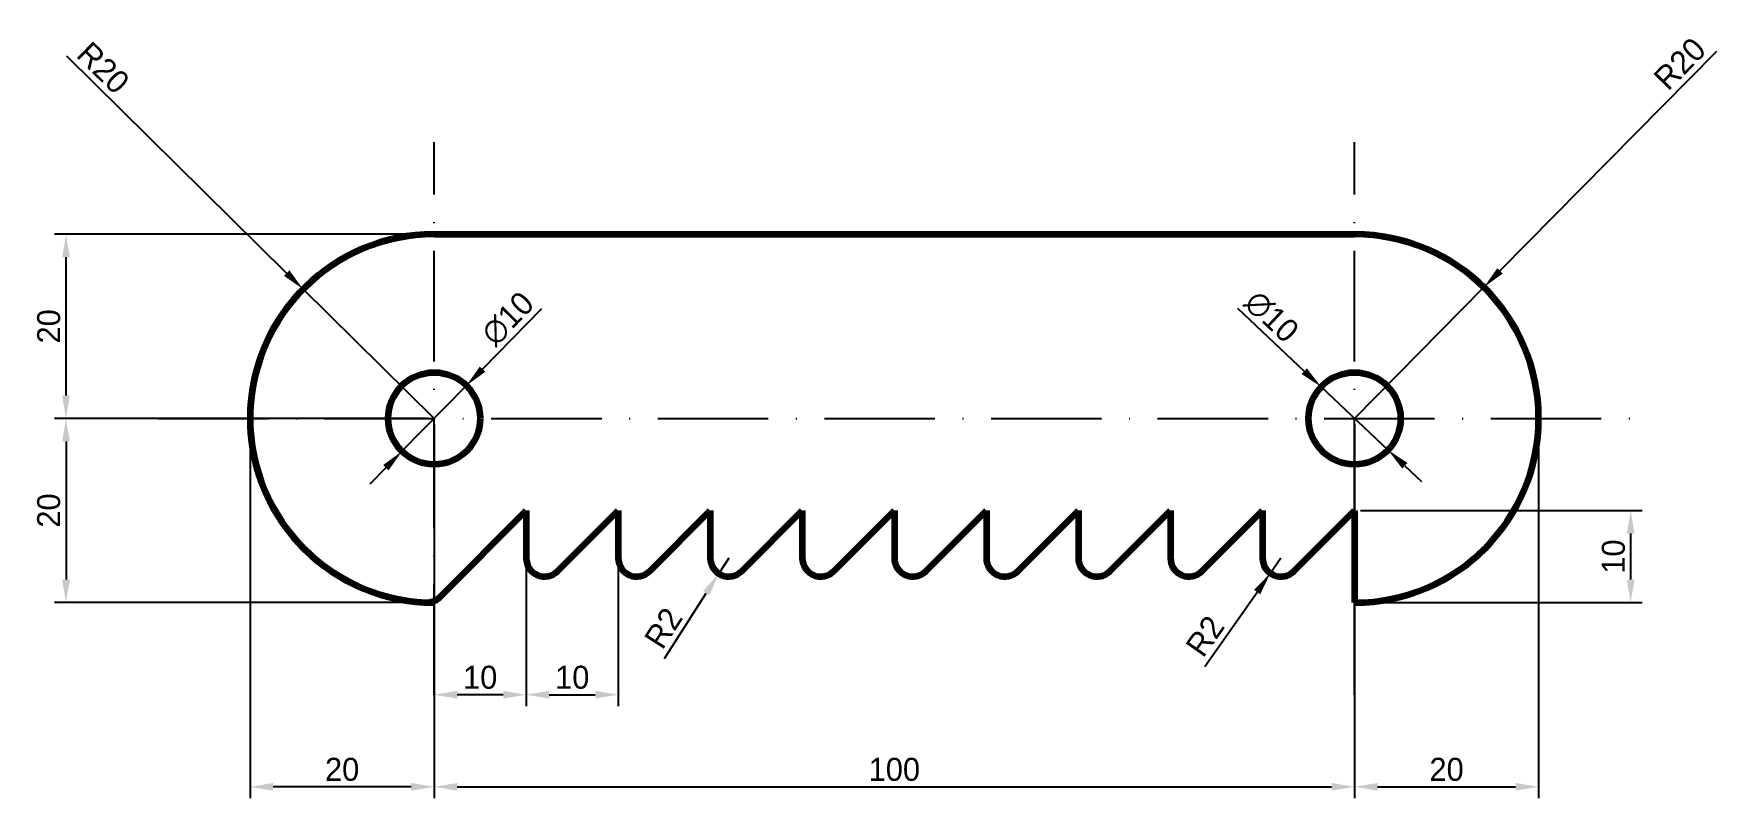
# Model space of a CAD drawing. Header units: millimetres. Extents: x 6 to 189, y 109 to 192.
import ezdxf

# ---------------------------------------------------------------- set-up
doc = ezdxf.new("R2010")
doc.units = ezdxf.units.MM
doc.linetypes.add('ACAD_ISO10W100', pattern=[18, 12, -3, 0, -3])
doc.linetypes.add('ČERCHOVANÁ2', pattern=[12.7, 6.35, -3.175, 0, -3.175])
doc.layers.add('1-Osy', color=10, linetype='ČERCHOVANÁ2')
doc.layers.add('2-Obrysy', color=170, linetype='Continuous', lineweight=100)
doc.dimstyles.new('ISO-25', dxfattribs={"dimtxt": 2.5, "dimasz": 2.5, "dimexe": 1.25, "dimexo": 0.625, "dimtad": 1, "dimtxsty": 'Standard', "dimcen": 2.5, "dimadec": 0, "dimazin": 0, "dimtfac": 1, "dimtmove": 0, "dimatfit": 3, "dimfxl": 1, "dimarcsym": 0})

# ---------------------------------------------------------------- blocks, each defined once
blk = doc.blocks.new('*D2')
at = {"layer": '2-Obrysy', "color": 0, "lineweight": -2, "transparency": 16777216}
for p, q in [((30, 149.38), (30, 108.75)), ((50, 149.38), (50, 108.75)), ((47.5, 110), (32.5, 110))]:
    blk.add_line(p, q, dxfattribs=at)
at = {"layer": '2-Obrysy', "color": 0, "transparency": 16777216}
for points in [[(32.5, 110.42), (32.5, 109.58), (30, 110)], [(47.5, 110.42), (47.5, 109.58), (50, 110)]]:
    blk.add_solid(points, dxfattribs=at)
at = {"layer": 'Defpoints', "color": 0, "transparency": 16777216}
for p in [(30, 150), (50, 150), (30, 110)]:
    blk.add_point(p, dxfattribs=at)
at = {"layer": '2-Obrysy', "color": 0, "transparency": 16777216, "insert": (40, 111.88), "char_height": 2.5, "attachment_point": 5}
blk.add_mtext('20', dxfattribs=at)
blk = doc.blocks.new('*D3')
at = {"layer": '2-Obrysy', "color": 0, "lineweight": -2, "transparency": 16777216}
for p, q in [((50, 139.38), (50, 118.75)), ((60, 139.38), (60, 118.75)), ((57.5, 120), (52.5, 120))]:
    blk.add_line(p, q, dxfattribs=at)
at = {"layer": '2-Obrysy', "color": 0, "transparency": 16777216}
for points in [[(52.5, 120.42), (52.5, 119.58), (50, 120)], [(57.5, 120.42), (57.5, 119.58), (60, 120)]]:
    blk.add_solid(points, dxfattribs=at)
at = {"layer": 'Defpoints', "color": 0, "transparency": 16777216}
for p in [(50, 140), (60, 140), (50, 120)]:
    blk.add_point(p, dxfattribs=at)
at = {"layer": '2-Obrysy', "color": 0, "transparency": 16777216, "insert": (55, 121.88), "char_height": 2.5, "attachment_point": 5}
blk.add_mtext('10', dxfattribs=at)
blk = doc.blocks.new('*D4')
at = {"layer": '2-Obrysy', "color": 0, "lineweight": -2, "transparency": 16777216}
for p, q in [((60, 139.38), (60, 118.75)), ((70, 139.38), (70, 118.75)), ((62.5, 120), (67.5, 120))]:
    blk.add_line(p, q, dxfattribs=at)
at = {"layer": '2-Obrysy', "color": 0, "transparency": 16777216}
for points in [[(62.5, 120.42), (62.5, 119.58), (60, 120)], [(67.5, 120.42), (67.5, 119.58), (70, 120)]]:
    blk.add_solid(points, dxfattribs=at)
at = {"layer": 'Defpoints', "color": 0, "transparency": 16777216}
for p in [(60, 140), (70, 140), (70, 120)]:
    blk.add_point(p, dxfattribs=at)
at = {"layer": '2-Obrysy', "color": 0, "transparency": 16777216, "insert": (65, 121.88), "char_height": 2.5, "attachment_point": 5}
blk.add_mtext('10', dxfattribs=at)
blk = doc.blocks.new('*D7')
at = {"layer": '2-Obrysy', "color": 0, "lineweight": -2, "transparency": 16777216}
for p, q in [((150.63, 140), (181.25, 140)), ((180, 132.5), (180, 137.5)), ((150.63, 130), (181.25, 130))]:
    blk.add_line(p, q, dxfattribs=at)
at = {"layer": '2-Obrysy', "color": 0, "transparency": 16777216}
for points in [[(179.58, 137.5), (180.42, 137.5), (180, 140)], [(179.58, 132.5), (180.42, 132.5), (180, 130)]]:
    blk.add_solid(points, dxfattribs=at)
at = {"layer": 'Defpoints', "color": 0, "transparency": 16777216}
for p in [(150, 140), (180, 140), (150, 130)]:
    blk.add_point(p, dxfattribs=at)
at = {"layer": '2-Obrysy', "color": 0, "transparency": 16777216, "insert": (178.13, 135), "char_height": 2.5, "attachment_point": 5, "rotation": 90}
blk.add_mtext('10', dxfattribs=at)
blk = doc.blocks.new('*D8')
at = {"layer": '2-Obrysy', "color": 0, "lineweight": -2, "transparency": 16777216}
for p, q in [((49.38, 150), (8.75, 150)), ((10, 147.5), (10, 132.5)), ((49.38, 130), (8.75, 130))]:
    blk.add_line(p, q, dxfattribs=at)
at = {"layer": '2-Obrysy', "color": 0, "transparency": 16777216}
for points in [[(9.58, 147.5), (10.42, 147.5), (10, 150)], [(9.58, 132.5), (10.42, 132.5), (10, 130)]]:
    blk.add_solid(points, dxfattribs=at)
at = {"layer": 'Defpoints', "color": 0, "transparency": 16777216}
for p in [(50, 150), (10, 130), (50, 130)]:
    blk.add_point(p, dxfattribs=at)
at = {"layer": '2-Obrysy', "color": 0, "transparency": 16777216, "insert": (8.13, 140), "char_height": 2.5, "attachment_point": 5, "rotation": 90}
blk.add_mtext('20', dxfattribs=at)
blk = doc.blocks.new('*D9')
at = {"layer": '2-Obrysy', "color": 0, "lineweight": -2, "transparency": 16777216}
for p, q in [((49.38, 170), (8.75, 170)), ((10, 152.5), (10, 167.5)), ((49.38, 150), (8.75, 150))]:
    blk.add_line(p, q, dxfattribs=at)
at = {"layer": '2-Obrysy', "color": 0, "transparency": 16777216}
for points in [[(9.58, 167.5), (10.42, 167.5), (10, 170)], [(9.58, 152.5), (10.42, 152.5), (10, 150)]]:
    blk.add_solid(points, dxfattribs=at)
at = {"layer": 'Defpoints', "color": 0, "transparency": 16777216}
for p in [(10, 170), (50, 170), (50, 150)]:
    blk.add_point(p, dxfattribs=at)
at = {"layer": '2-Obrysy', "color": 0, "transparency": 16777216, "insert": (8.13, 160), "char_height": 2.5, "attachment_point": 5, "rotation": 90}
blk.add_mtext('20', dxfattribs=at)
blk = doc.blocks.new('*D13')
at = {"layer": '2-Obrysy', "color": 0, "lineweight": -2, "transparency": 16777216}
for p, q in [((189.31, 189.86), (165.8, 166.02)), ((150, 150), (164.04, 164.24))]:
    blk.add_line(p, q, dxfattribs=at)
at = {"layer": '2-Obrysy', "color": 0, "transparency": 16777216}
blk.add_solid([(165.5, 166.31), (166.09, 165.73), (164.04, 164.24)], dxfattribs=at)
at = {"layer": 'Defpoints', "color": 0, "transparency": 16777216}
for p in [(164.04, 164.24), (150, 150)]:
    blk.add_point(p, dxfattribs=at)
at = {"layer": '2-Obrysy', "color": 0, "transparency": 16777216, "insert": (185.34, 188.51), "char_height": 2.5, "attachment_point": 5, "rotation": 45.4033}
blk.add_mtext('R20', dxfattribs=at)
blk = doc.blocks.new('*D15')
at = {"layer": '2-Obrysy', "color": 0, "lineweight": -2, "transparency": 16777216}
for p, q in [((10.05, 189.36), (33.97, 165.79)), ((50, 150), (35.75, 164.04))]:
    blk.add_line(p, q, dxfattribs=at)
at = {"layer": '2-Obrysy', "color": 0, "transparency": 16777216}
blk.add_solid([(34.27, 166.09), (33.68, 165.49), (35.75, 164.04)], dxfattribs=at)
at = {"layer": 'Defpoints', "color": 0, "transparency": 16777216}
for p in [(35.75, 164.04), (50, 150)]:
    blk.add_point(p, dxfattribs=at)
at = {"layer": '2-Obrysy', "color": 0, "transparency": 16777216, "insert": (14.04, 188.07), "char_height": 2.5, "attachment_point": 5, "rotation": 315.424}
blk.add_mtext('R20', dxfattribs=at)
blk = doc.blocks.new('*D16')
at = {"layer": '2-Obrysy', "color": 0, "lineweight": -2, "transparency": 16777216}
for p, q in [((137.27, 161.97), (144.54, 155.14)), ((153.64, 146.57), (146.36, 153.43)), ((155.46, 144.86), (157.29, 143.15))]:
    blk.add_line(p, q, dxfattribs=at)
at = {"layer": '2-Obrysy', "color": 0, "transparency": 16777216}
for points in [[(144.82, 155.44), (144.25, 154.83), (146.36, 153.43)], [(155.75, 145.17), (155.18, 144.56), (153.64, 146.57)]]:
    blk.add_solid(points, dxfattribs=at)
at = {"layer": 'Defpoints', "color": 0, "transparency": 16777216}
for p in [(146.36, 153.43), (153.64, 146.57)]:
    blk.add_point(p, dxfattribs=at)
at = {"layer": '2-Obrysy', "color": 0, "transparency": 16777216, "insert": (140.98, 161.05), "char_height": 2.5, "attachment_point": 5, "rotation": 316.7636}
blk.add_mtext('∅10', dxfattribs=at)
blk = doc.blocks.new('*D17')
at = {"layer": '2-Obrysy', "color": 0, "lineweight": -2, "transparency": 16777216}
for p, q in [((61.67, 161.9), (55.25, 155.35)), ((46.5, 146.43), (53.5, 153.57)), ((44.75, 144.65), (43, 142.86))]:
    blk.add_line(p, q, dxfattribs=at)
at = {"layer": '2-Obrysy', "color": 0, "transparency": 16777216}
for points in [[(54.96, 155.64), (55.55, 155.06), (53.5, 153.57)], [(44.45, 144.94), (45.04, 144.36), (46.5, 146.43)]]:
    blk.add_solid(points, dxfattribs=at)
at = {"layer": 'Defpoints', "color": 0, "transparency": 16777216}
for p in [(53.5, 153.57), (46.5, 146.43)]:
    blk.add_point(p, dxfattribs=at)
at = {"layer": '2-Obrysy', "color": 0, "transparency": 16777216, "insert": (58, 160.83), "char_height": 2.5, "attachment_point": 5, "rotation": 45.5373}
blk.add_mtext('∅10', dxfattribs=at)
blk = doc.blocks.new('*D18')
at = {"layer": '2-Obrysy', "color": 0, "lineweight": -2, "transparency": 16777216}
for p, q in [((82, 134.83), (80.92, 133.15)), ((75.02, 123.94), (79.57, 131.04))]:
    blk.add_line(p, q, dxfattribs=at)
at = {"layer": '2-Obrysy', "color": 0, "transparency": 16777216}
blk.add_solid([(79.22, 131.27), (79.92, 130.82), (80.92, 133.15)], dxfattribs=at)
at = {"layer": 'Defpoints', "color": 0, "transparency": 16777216}
for p in [(82, 134.83), (80.92, 133.15)]:
    blk.add_point(p, dxfattribs=at)
at = {"layer": '2-Obrysy', "color": 0, "transparency": 16777216, "insert": (74.9, 127.24), "char_height": 2.5, "attachment_point": 5, "rotation": 57.3121}
blk.add_mtext('R2', dxfattribs=at)
blk = doc.blocks.new('*D19')
at = {"layer": '2-Obrysy', "color": 0, "lineweight": -2, "transparency": 16777216}
for p, q in [((142, 134.83), (140.85, 133.19)), ((133.73, 123.07), (139.41, 131.15))]:
    blk.add_line(p, q, dxfattribs=at)
at = {"layer": '2-Obrysy', "color": 0, "transparency": 16777216}
blk.add_solid([(139.07, 131.39), (139.75, 130.91), (140.85, 133.19)], dxfattribs=at)
at = {"layer": 'Defpoints', "color": 0, "transparency": 16777216}
for p in [(142, 134.83), (140.85, 133.19)]:
    blk.add_point(p, dxfattribs=at)
at = {"layer": '2-Obrysy', "color": 0, "transparency": 16777216, "insert": (133.75, 126.37), "char_height": 2.5, "attachment_point": 5, "rotation": 54.8721}
blk.add_mtext('R2', dxfattribs=at)
blk = doc.blocks.new('*D20')
at = {"layer": '2-Obrysy', "color": 0, "lineweight": -2, "transparency": 16777216}
for p, q in [((50, 149.37), (50, 108.75)), ((150, 149.37), (150, 108.75)), ((52.5, 110), (147.5, 110))]:
    blk.add_line(p, q, dxfattribs=at)
at = {"layer": '2-Obrysy', "color": 0, "transparency": 16777216}
for points in [[(52.5, 110.42), (52.5, 109.58), (50, 110)], [(147.5, 110.42), (147.5, 109.58), (150, 110)]]:
    blk.add_solid(points, dxfattribs=at)
at = {"layer": 'Defpoints', "color": 0, "transparency": 16777216}
for p in [(50, 150), (150, 150), (150, 110)]:
    blk.add_point(p, dxfattribs=at)
at = {"layer": '2-Obrysy', "color": 0, "transparency": 16777216, "insert": (100, 111.88), "char_height": 2.5, "attachment_point": 5}
blk.add_mtext('100', dxfattribs=at)
blk = doc.blocks.new('*D21')
at = {"layer": '2-Obrysy', "color": 0, "lineweight": -2, "transparency": 16777216}
for p, q in [((150, 149.37), (150, 108.75)), ((170, 149.37), (170, 108.75)), ((152.5, 110), (167.5, 110))]:
    blk.add_line(p, q, dxfattribs=at)
at = {"layer": '2-Obrysy', "color": 0, "transparency": 16777216}
for points in [[(152.5, 110.42), (152.5, 109.58), (150, 110)], [(167.5, 110.42), (167.5, 109.58), (170, 110)]]:
    blk.add_solid(points, dxfattribs=at)
at = {"layer": 'Defpoints', "color": 0, "transparency": 16777216}
for p in [(150, 150), (170, 150), (170, 110)]:
    blk.add_point(p, dxfattribs=at)
at = {"layer": '2-Obrysy', "color": 0, "transparency": 16777216, "insert": (160, 111.88), "char_height": 2.5, "attachment_point": 5}
blk.add_mtext('20', dxfattribs=at)

msp = doc.modelspace()

# ---------------------------------------------------------------- linework, layer by layer
at = {"layer": '1-Osy', "linetype": 'ACAD_ISO10W100'}
for p, q in [((50, 120), (50, 180)), ((150, 120), (150, 180)), ((20, 150), (180, 150))]:
    msp.add_line(p, q, dxfattribs=at)
at = {"layer": '2-Obrysy', "lineweight": 100}
for p, q in [((50, 170), (150, 170)), ((50.604, 130.604), (60, 140)), ((60, 140), (60, 134.828)), ((63.414, 133.414), (70, 140)), ((70, 140), (70, 134.828)), ((73.414, 133.414), (80, 140)), ((80, 140), (80, 134.828)), ((83.414, 133.414), (90, 140)), ((90, 140), (90, 134.828)), ((93.414, 133.414), (100, 140)), ((100, 140), (100, 134.828)), ((103.414, 133.414), (110, 140)), ((110, 140), (110, 134.828)), ((113.414, 133.414), (120, 140)), ((120, 140), (120, 134.828)), ((123.414, 133.414), (130, 140)), ((130, 140), (130, 134.828)), ((133.414, 133.414), (140, 140)), ((140, 140), (140, 134.828)), ((143.414, 133.414), (150, 140)), ((150, 140), (150, 130))]:
    msp.add_line(p, q, dxfattribs=at)
at = {"layer": '2-Obrysy'}
for centre in [(50, 150), (150, 150)]:
    msp.add_circle(centre, 5, dxfattribs=at)
at = {"layer": '2-Obrysy', "lineweight": 100}
msp.add_circle((50, 150), 5, dxfattribs=at)
at = {"layer": '2-Obrysy'}
for centre, radius, start, end in [((50, 150), 20, 90, 267.42023), ((150, 150), 20, 270, 90), ((49.19, 132.018), 2, 267.42023, 315)]:
    msp.add_arc(centre, radius, start, end, dxfattribs=at)
at = {"layer": '2-Obrysy', "lineweight": 100}
for centre, radius, start, end in [((50, 150), 20, 90, 270), ((150, 150), 20, 270, 90), ((62, 134.828), 2, 180, 315), ((72, 134.828), 2, 180, 315), ((82, 134.828), 2, 180, 315), ((92, 134.828), 2, 180, 315), ((102, 134.828), 2, 180, 315), ((112, 134.828), 2, 180, 315), ((122, 134.828), 2, 180, 315), ((132, 134.828), 2, 180, 315), ((142, 134.828), 2, 180, 315)]:
    msp.add_arc(centre, radius, start, end, dxfattribs=at)

# ---------------------------------------------------------------- dimensions: what is measured, and where the dimension line sits
at = {"layer": '2-Obrysy'}
for center, mpoint, picture, middle in [((50, 150), (35.754, 164.037), '*D15', (12.719, 186.733)), ((150, 150), (164.042, 164.241), '*D13', (186.674, 187.194)), ((82, 134.828), (80.92, 133.145), '*D18', (76.479, 126.224)), ((142, 134.828), (140.849, 133.193), '*D19', (135.288, 125.288))]:
    dim = msp.add_radius_dim(center=center, mpoint=mpoint, dimstyle='ISO-25', dxfattribs=at)
    dim.commit()
    dim.dimension.update_dxf_attribs({"geometry": picture, "text_midpoint": middle, "dimtype": 164})
for base, p1, p2, picture, middle in [((10, 170), (50, 150), (50, 170), '*D9', (8.125, 160)), ((10, 130), (50, 150), (50, 130), '*D8', (8.125, 140)), ((180, 140), (150, 130), (150, 140), '*D7', (178.125, 135))]:
    dim = msp.add_linear_dim(base=base, p1=p1, p2=p2, angle=90, dimstyle='ISO-25', dxfattribs=at)
    dim.commit()
    dim.dimension.update_dxf_attribs({"geometry": picture, "text_midpoint": middle})
dim = msp.add_diameter_dim_2p(p1=(46.498, 146.431), p2=(53.502, 153.569), dimstyle='ISO-25', dxfattribs=at)
dim.commit()
dim.dimension.update_dxf_attribs({"geometry": '*D17', "text_midpoint": (58.001, 160.829)})
dim = msp.add_diameter_dim_2p(p1=(153.643, 146.575), p2=(146.357, 153.425), dimstyle='ISO-25', dxfattribs=at)
dim.commit()
dim.dimension.update_dxf_attribs({"geometry": '*D16', "text_midpoint": (139.697, 159.688), "dimtype": 163})
for base, p1, p2, picture, middle in [((30, 110), (50, 150), (30, 150), '*D2', (40, 111.875)), ((150, 110), (50, 150), (150, 150), '*D20', (100, 111.875)), ((170, 110), (150, 150), (170, 150), '*D21', (160, 111.875)), ((50, 120), (60, 140), (50, 140), '*D3', (55, 121.875)), ((70, 120), (60, 140), (70, 140), '*D4', (65, 121.875))]:
    dim = msp.add_linear_dim(base=base, p1=p1, p2=p2, dimstyle='ISO-25', dxfattribs=at)
    dim.commit()
    dim.dimension.update_dxf_attribs({"geometry": picture, "text_midpoint": middle})

doc.saveas('drawing.dxf')
